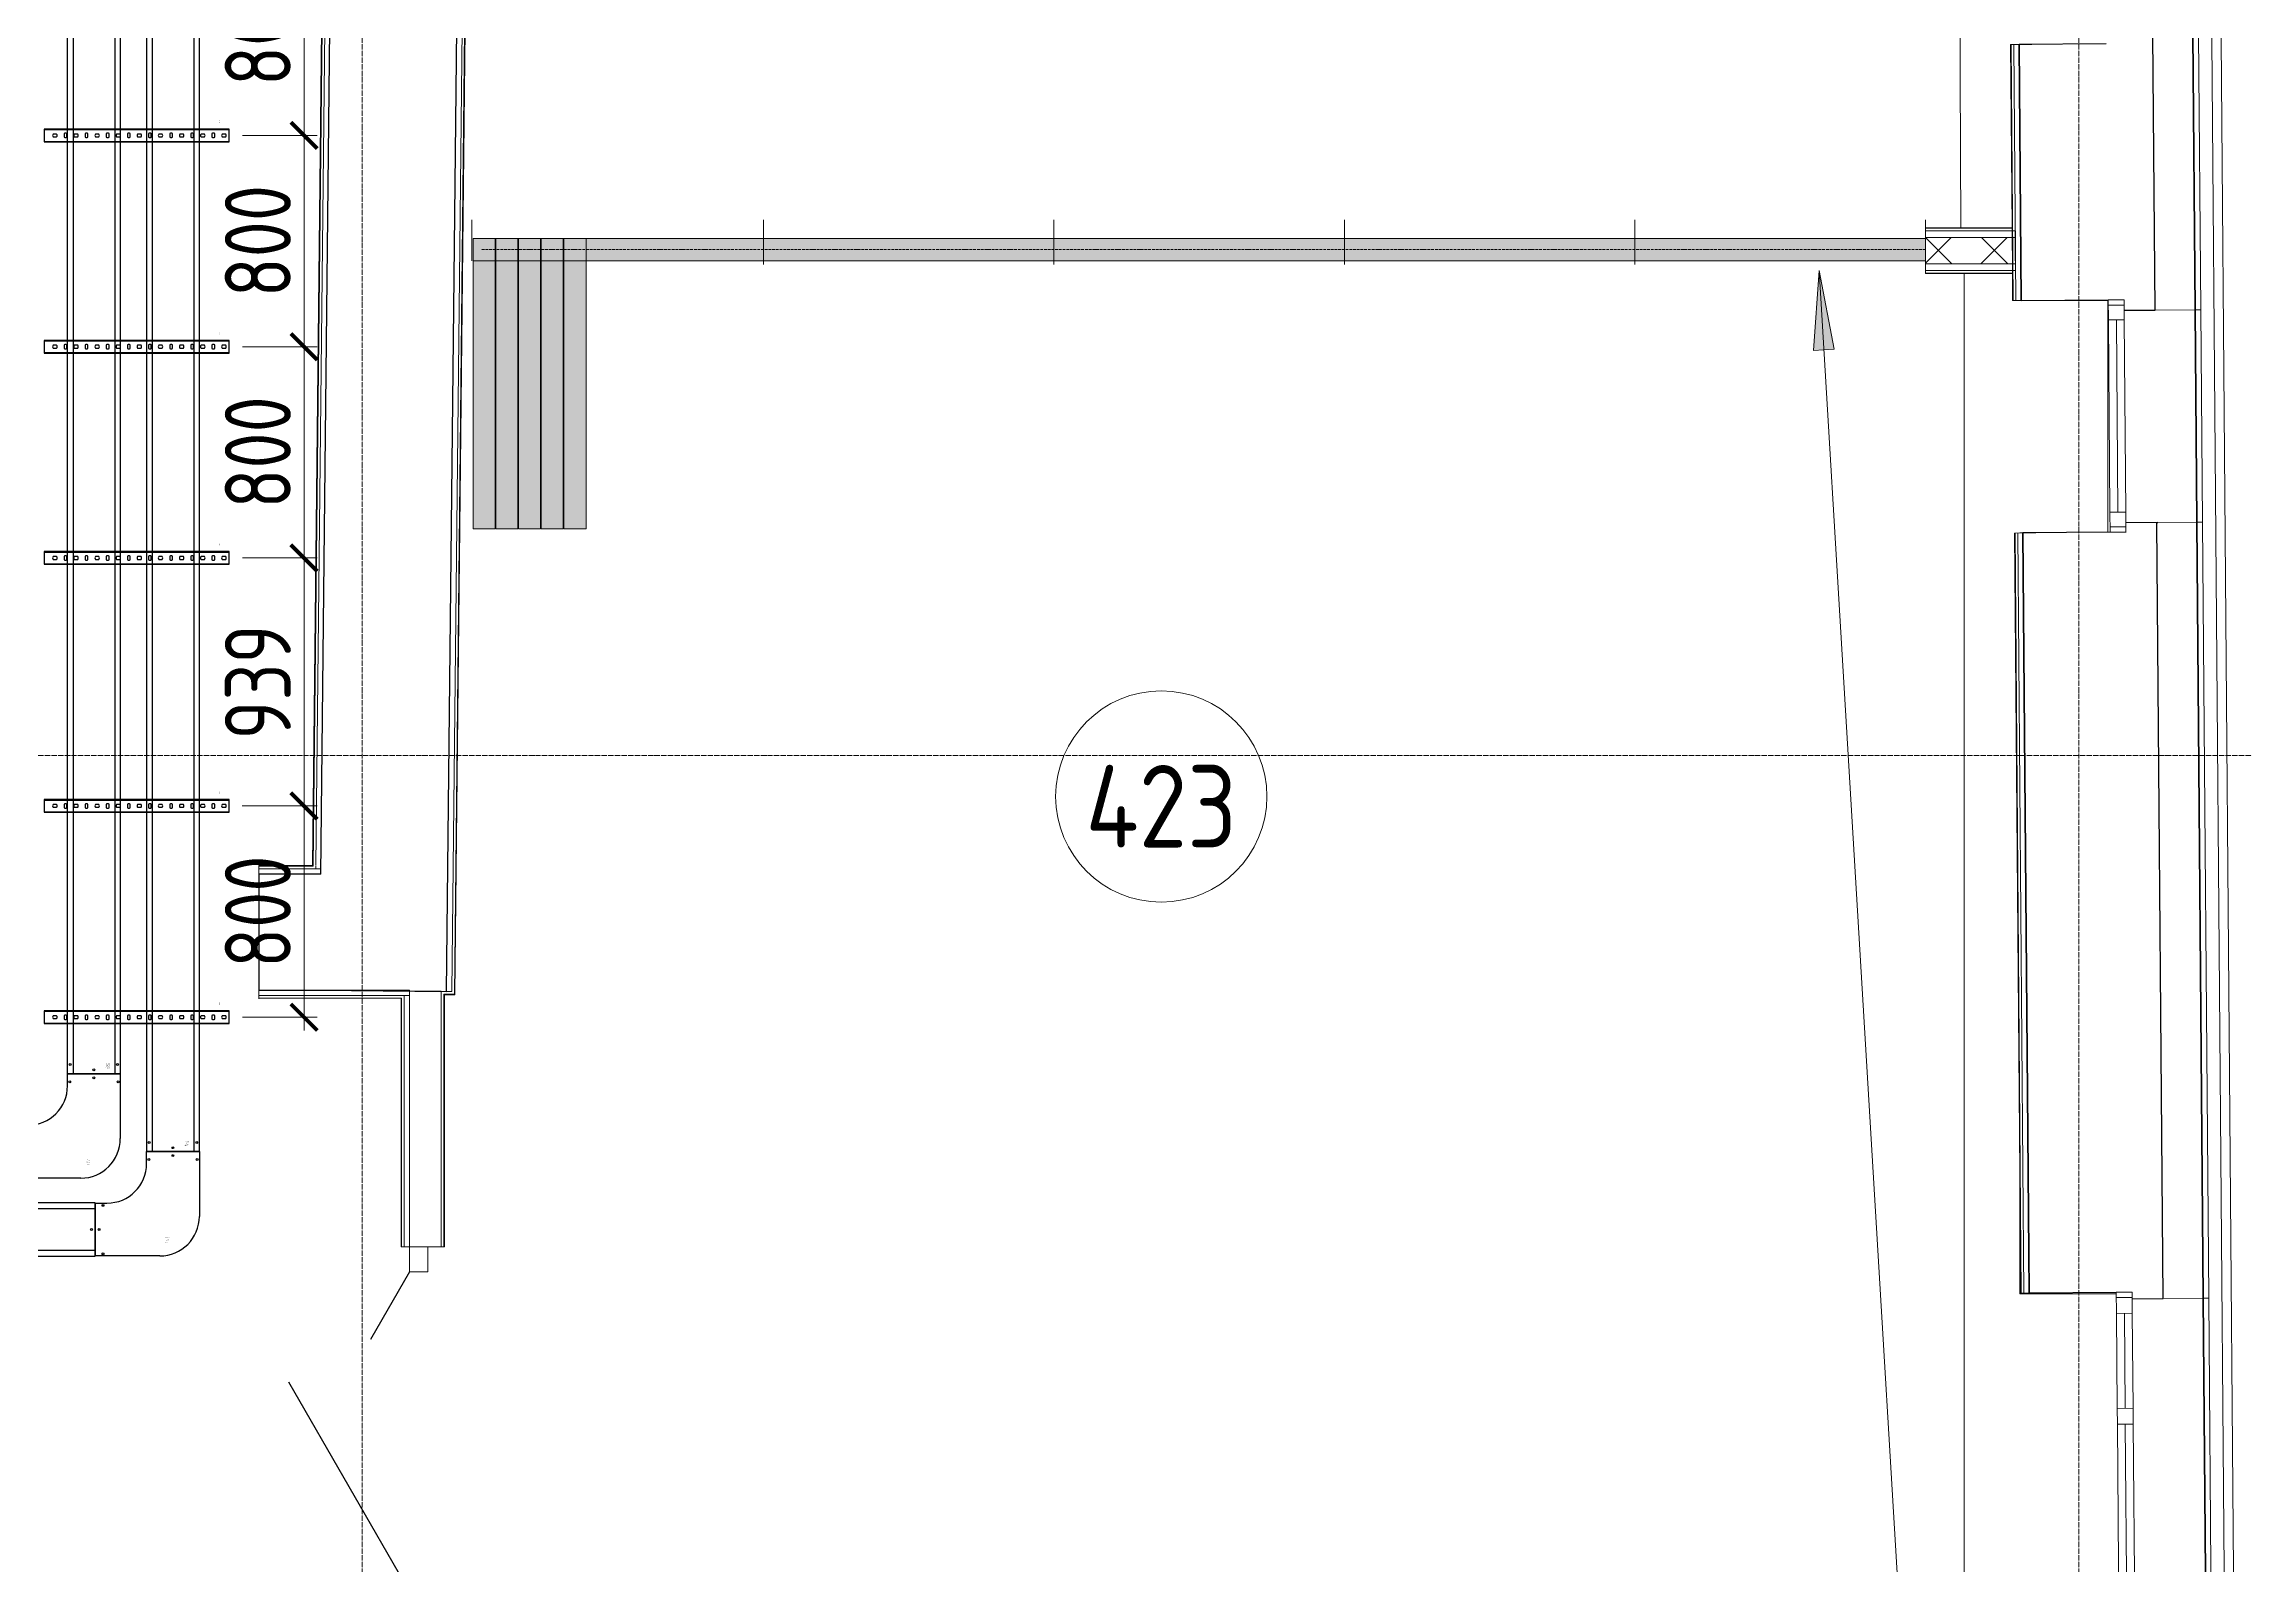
# Model space of a CAD drawing. Header units: millimetres. Extents: x -42533 to 645315, y 3457 to 82611.
# Drawn here: x 464246 to 472606, y 36522 to 42285 of the extents above; entities that cross this region are included whole.
import ezdxf
from ezdxf.enums import TextEntityAlignment as Align

# ---------------------------------------------------------------- set-up
doc = ezdxf.new("R2018")
doc.units = ezdxf.units.MM
doc.linetypes.add('ADSK_Линия сетки', pattern=[25, 20, -2.5, 0, -2.5])
doc.linetypes.add('ADSK_Осевая', pattern=[14, 10, -2, 0, -2])
for name, color, linetype in [('00_00_потолок_Панели из стали', 7, 'Continuous'), ('ЭОМ_Лотки авар.', 1, 'Continuous'), ('ЭОМ_Лотки рабочие', 5, 'Continuous')]:
    doc.layers.add(name, color=color, linetype=linetype)
for name, color, linetype, lineweight in [('_ Окна', 7, 'Continuous', 9), ('Аннотация', 7, 'Continuous', 18), ('Двери', 7, 'Continuous', 9), ('Окна', 7, 'Continuous', 9), ('Оси', 253, 'Continuous', 9), ('Перекрытие', 7, 'Continuous', 18), ('Стены внутренние', 7, 'Continuous', 18), ('Стены наружные', 7, 'Continuous', 18), ('Стены несущие', 7, 'Continuous', 30), ('Стены отделка', 7, 'Continuous', 30), ('Стены перегородки', 7, 'Continuous', 30), ('Стены штриховка', 7, 'Continuous', 9), ('Узлы', 7, 'Continuous', 18), ('ШТРИХОВКА', 252, 'Continuous', 15)]:
    doc.layers.add(name, color=color, linetype=linetype, lineweight=lineweight)
doc.layers.add('Линии', color=7, linetype='Continuous', lineweight=9, true_color=0x00a600)
doc.styles.add('GOST Common', font='GOST_Common.ttf', dxfattribs={"width": 0.9, "height": 350})
doc.styles.get("Standard").update_dxf_attribs({"font": 'arial.ttf'})
doc.styles.add('М2', font='isocpeur.ttf', dxfattribs={"width": 0.8})
doc.dimstyles.new('М2-100', dxfattribs={"dimtxt": 250, "dimasz": 100, "dimexe": 50, "dimexo": 50, "dimgap": 50, "dimtad": 1, "dimdec": 0, "dimzin": 1, "dimtxsty": 'М2', "dimblk": 'ARCHTICK', "dimcen": 2.5, "dimdle": 50, "dimclre": 256, "dimclrt": 256, "dimadec": 0, "dimazin": 0, "dimtfac": 1, "dimtdec": 0, "dimtix": 1, "dimtmove": 1, "dimatfit": 3, "dimldrblk": 'NONE', "dimfxl": 1, "dimtolj": 1, "dimlwd": 9, "dimlwe": 9, "dimarcsym": 1})

# ---------------------------------------------------------------- blocks, each defined once
blk = doc.blocks.new('План 4 этажа')
at = {"layer": 'Аннотация', "lineweight": 20}
blk.add_hatch(color=8, dxfattribs=at).paths.add_polyline_path([(54873.03, 15111.119), (54851.542, 14809.295), (54930.392, 14814.017)])
at = {"layer": 'Стены внутренние', "lineweight": 9}
h = blk.add_hatch(dxfattribs=at)
h.set_pattern_fill('FP_3', color=8, style=0, pattern_type=2)
h.set_pattern_definition([(45, (591.94, 243.9), (-106.066, 106.066), []), (135, (591.94, 243.9), (-106.066, -106.066), [])])
h.paths.add_polyline_path([(55410.128, 15136.725), (55617.444, 15136.725), (55617.444, 15236.725), (55276.035, 15236.725), (55276.035, 15136.725), (55389.269, 15136.725)])
at = {"layer": 'Узлы'}
for points in [[(50034.035, 15148.902), (55276.035, 15148.902), (55276.035, 15232.902), (49776.035, 15232.902), (49776.035, 15148.902), (50032.035, 15148.902)], [(49860.035, 14132.902), (49860.035, 15148.902), (49776.035, 15148.902), (49776.035, 14132.902)], [(49946.035, 14132.902), (49946.035, 15148.902), (49862.035, 15148.902), (49862.035, 14132.902)], [(50032.035, 14132.902), (50032.035, 15148.902), (49948.035, 15148.902), (49948.035, 14132.902)], [(50118.035, 14132.902), (50118.035, 15148.902), (50034.035, 15148.902), (50034.035, 14132.902)], [(50204.035, 14132.902), (50204.035, 15148.902), (50120.035, 15148.902), (50120.035, 14132.902)]]:
    blk.add_hatch(color=8, dxfattribs=at).paths.add_polyline_path(points)
at = {"layer": '_ Окна', "color": 8, "lineweight": 18}
for p, q in [((55968.066, 15000.393), (56028.064, 15000.878)), ((55968.68, 14924.396), (55968.066, 15000.393)), ((56028.064, 15000.878), (56028.679, 14924.881)), ((56028.679, 14924.881), (55968.68, 14924.396)), ((56034.566, 14196.905), (55974.568, 14196.419)), ((55974.568, 14196.419), (55975.183, 14120.422)), ((56035.181, 14120.907), (56034.566, 14196.905)), ((55975.183, 14120.422), (56035.181, 14120.907)), ((55998.463, 11242.008), (56058.461, 11242.493)), ((55999.11, 11162.011), (55998.463, 11242.008)), ((56058.461, 11242.493), (56059.108, 11162.496)), ((56059.108, 11162.496), (55999.11, 11162.011)), ((56002.021, 10802.022), (56062.019, 10802.508)), ((56002.506, 10742.024), (56002.021, 10802.022)), ((56062.019, 10802.508), (56062.504, 10742.51)), ((56062.504, 10742.51), (56002.506, 10742.024))]:
    blk.add_line(p, q, dxfattribs=at)
at = {"layer": '_ Окна', "color": 8}
for p, q in [((55968.228, 14980.394), (56028.226, 14980.879)), ((55998.68, 14924.638), (56004.567, 14196.662)), ((55975.021, 14140.421), (56035.019, 14140.906)), ((55998.624, 11222.009), (56058.622, 11222.494)), ((56029.109, 11162.253), (56032.02, 10802.265)), ((56032.505, 10742.267), (56039.299, 9902.295))]:
    blk.add_line(p, q, dxfattribs=at)
at = {"layer": 'Аннотация', "color": 8, "lineweight": 20}
for p, q in [((54873.03, 15111.119), (54851.542, 14809.295)), ((54930.392, 14814.017), (54873.03, 15111.119)), ((54873.03, 15111.119), (55408.022, 6178.859)), ((54851.542, 14809.295), (54930.392, 14814.017))]:
    blk.add_line(p, q, dxfattribs=at)
at = {"layer": 'Двери', "color": 8}
for p, q in [((49605.554, 11413.902), (49535.554, 11413.902)), ((49535.554, 11413.902), (49535.554, 11318.902)), ((49605.554, 11318.902), (49605.554, 11413.902)), ((49535.554, 11318.902), (49605.554, 11318.902))]:
    blk.add_line(p, q, dxfattribs=at)
at = {"layer": 'Двери', "color": 8, "lineweight": 30}
for p, q in [((49535.554, 11318.902), (49388.054, 11063.424)), ((49535.554, 10108.902), (49078.054, 10901.315))]:
    blk.add_line(p, q, dxfattribs=at)
at = {"layer": 'Линии', "color": 8}
for p, q in [((49771.035, 15148.902), (49771.035, 15303.902)), ((50876.035, 15133.902), (50876.035, 15303.902)), ((51976.035, 15133.902), (51976.035, 15303.902)), ((53076.035, 15133.902), (53076.035, 15303.902)), ((54176.035, 15133.902), (54176.035, 15303.902)), ((55276.035, 15133.902), (55276.035, 15303.902)), ((55616.166, 15148.902), (55616.166, 15303.902)), ((55276.035, 15232.902), (49776.035, 15232.902)), ((49776.035, 15232.902), (49776.035, 15148.902)), ((49776.035, 15232.902), (49776.035, 14132.902)), ((49860.035, 15232.902), (49776.035, 15232.902)), ((49860.035, 14132.902), (49860.035, 15232.902)), ((49862.035, 15232.902), (49862.035, 14132.902)), ((49946.035, 15232.902), (49862.035, 15232.902)), ((49946.035, 14132.902), (49946.035, 15232.902)), ((49948.035, 15232.902), (49948.035, 14132.902)), ((50032.035, 15232.902), (49948.035, 15232.902)), ((50032.035, 14132.902), (50032.035, 15232.902)), ((50034.035, 15232.902), (50034.035, 14132.902)), ((50118.035, 15232.902), (50034.035, 15232.902)), ((50118.035, 14132.902), (50118.035, 15232.902)), ((50120.035, 15232.902), (50120.035, 14132.902)), ((50204.035, 15232.902), (50120.035, 15232.902)), ((50204.035, 14132.902), (50204.035, 15232.902)), ((55276.035, 15148.902), (55276.035, 15232.902)), ((49776.035, 15148.902), (55276.035, 15148.902)), ((55617.444, 15148.902), (55617.444, 15114.193)), ((49776.035, 14132.902), (49860.035, 14132.902)), ((49862.035, 14132.902), (49946.035, 14132.902)), ((49948.035, 14132.902), (50032.035, 14132.902)), ((50034.035, 14132.902), (50118.035, 14132.902)), ((50120.035, 14132.902), (50204.035, 14132.902))]:
    blk.add_line(p, q, dxfattribs=at)
at = {"layer": 'Линии', "color": 8, "linetype": 'ADSK_Осевая', "lineweight": 18}
blk.add_line((55276.035, 15190.902), (49806.166, 15190.902), dxfattribs=at)
at = {"layer": 'Линии', "color": 8}
blk.add_circle((52382.265, 13119.55), 400, dxfattribs=at)
at = {"layer": 'Окна', "color": 8}
for p, q in [((56028.064, 15000.878), (55968.066, 15000.393)), ((55968.066, 15000.393), (55968.68, 14924.396)), ((56028.679, 14924.881), (56028.064, 15000.878)), ((55974.568, 14196.419), (55968.68, 14924.396)), ((56028.679, 14924.881), (56034.566, 14196.905)), ((55974.568, 14196.419), (55975.183, 14120.422)), ((56035.181, 14120.907), (56034.566, 14196.905)), ((55975.183, 14120.422), (56035.181, 14120.907)), ((56058.461, 11242.493), (55998.463, 11242.008)), ((55998.463, 11242.008), (55999.11, 11162.011)), ((56059.108, 11162.496), (56058.461, 11242.493)), ((56002.021, 10802.022), (55999.11, 11162.011)), ((56059.108, 11162.496), (56062.019, 10802.508)), ((56002.021, 10802.022), (56002.506, 10742.024)), ((56062.504, 10742.51), (56062.019, 10802.508)), ((56009.3, 9902.052), (56002.506, 10742.024)), ((56062.504, 10742.51), (56069.298, 9902.537))]:
    blk.add_line(p, q, dxfattribs=at)
at = {"layer": 'Оси', "color": 8, "linetype": 'ADSK_Линия сетки'}
for p, q in [((49356.505, -3353.101), (49356.505, 43685.833)), ((55856.505, -3353.101), (55856.505, 43685.833)), ((-10052.178, 13274.489), (56511.792, 13274.489))]:
    blk.add_line(p, q, dxfattribs=at)
at = {"layer": 'Перекрытие', "color": 8}
for p, q in [((55389.269, 19651.644), (55410.071, 15273.725)), ((55618.25, 15966.597), (55618.25, 15968.084)), ((55618.25, 15968.084), (55678.481, 15968.084)), ((55421.866, 15099.725), (55421.866, 9045.172)), ((55967.001, 14997.562), (55618.077, 14997.562)), ((55967.001, 14120.356), (55967.001, 14997.562)), ((55633.212, 14116.656), (55633.212, 14118.143)), ((55633.212, 14118.143), (55693.443, 14118.143)), ((55633.212, 11236.157), (55633.212, 11642.476)), ((55998.51, 11236.157), (55633.212, 11236.157))]:
    blk.add_line(p, q, dxfattribs=at)
at = {"layer": 'Стены наружные', "color": 8}
for p, q in [((56350.374, 17189.375), (56417.697, 8865.226)), ((56417.649, 8865.225), (56350.466, 17189.375)), ((56385.466, 17189.534), (56452.647, 8865.633)), ((56295.804, 14963.042), (56302.314, 14158.069)), ((56304.889, 14158.09), (56298.379, 14963.063)), ((56324.887, 14158.251), (56318.377, 14963.225)), ((48965.128, 12355.838), (49503.554, 12355.838)), ((55636.498, 11236.157), (55636.474, 11239.08)), ((56326.079, 11219.657), (56340.596, 9424.716)), ((56343.171, 9424.736), (56328.654, 11219.678)), ((56363.169, 9424.898), (56348.652, 11219.84))]:
    blk.add_line(p, q, dxfattribs=at)
at = {"layer": 'Стены несущие', "color": 8}
for p, q in [((49200.285, 12825.838), (49258.359, 18268.543)), ((49675.563, 12380.757), (49738.331, 18263.422)), ((55960.221, 15970.362), (55630.232, 15967.694)), ((55630.232, 15967.694), (55638.077, 14997.724)), ((56145.809, 14961.829), (56137.366, 16005.796)), ((55638.077, 14997.724), (55630.24, 15966.694)), ((55638.077, 14997.724), (55968.066, 15000.393)), ((56028.387, 14960.88), (56145.809, 14961.829)), ((56154.894, 14156.876), (56034.898, 14155.906)), ((56152.327, 14155.856), (56154.902, 14155.876)), ((56176.084, 11218.444), (56152.327, 14155.856)), ((56154.902, 14155.876), (56154.894, 14156.876)), ((55975.183, 14120.422), (55645.194, 14117.753)), ((55645.194, 14117.753), (55668.473, 11239.339)), ((55668.473, 11239.339), (55645.202, 14116.753)), ((56035.189, 14119.907), (56035.181, 14120.907)), ((48965.128, 12825.838), (48965.128, 12385.838)), ((49200.285, 12825.838), (48965.128, 12825.838)), ((48965.128, 12385.838), (49195.59, 12385.838)), ((49195.591, 12385.878), (49675.563, 12380.757)), ((55668.473, 11239.339), (55998.463, 11242.008)), ((56058.663, 11217.494), (56176.084, 11218.444))]:
    blk.add_line(p, q, dxfattribs=at)
at = {"layer": 'Стены отделка', "color": 8, "lineweight": 9}
for p, q in [((49226.36, 18268.885), (49168.625, 12857.838)), ((49707.455, 12370.416), (49770.33, 18263.081)), ((55630.232, 15967.694), (55598.233, 15967.435)), ((55598.233, 15967.435), (55603.843, 15273.725)), ((55610.232, 15967.532), (55610.241, 15966.532)), ((55630.24, 15966.694), (55630.232, 15967.694)), ((56295.804, 14963.042), (56287.353, 16008.009)), ((56289.927, 16008.03), (56298.379, 14963.063)), ((56318.378, 14963.225), (56309.926, 16008.192)), ((55276.035, 15273.725), (55276.035, 15099.725)), ((55603.843, 15273.725), (55276.035, 15273.725)), ((55276.035, 15261.725), (55617.444, 15261.725)), ((55603.94, 15261.725), (55605.154, 15111.725)), ((55617.444, 15111.725), (55617.444, 15261.725)), ((55617.444, 15111.725), (55276.035, 15111.725)), ((55276.035, 15099.725), (55605.251, 15099.725)), ((55605.251, 15099.725), (55606.078, 14997.465)), ((55606.078, 14997.465), (55638.077, 14997.724)), ((56145.809, 14961.829), (56295.804, 14963.042)), ((56298.379, 14963.063), (56318.378, 14963.225)), ((56152.319, 14156.856), (56152.327, 14155.856)), ((56302.314, 14158.069), (56154.894, 14156.876)), ((56326.079, 11219.657), (56302.314, 14158.069)), ((56324.888, 14158.251), (56304.889, 14158.09)), ((56304.889, 14158.09), (56328.654, 11219.678)), ((56348.653, 11219.84), (56324.888, 14158.251)), ((55645.194, 14117.753), (55613.195, 14117.494)), ((55613.195, 14117.494), (55636.474, 11239.08)), ((55625.194, 14117.591), (55625.202, 14116.591)), ((55645.202, 14116.753), (55645.194, 14117.753)), ((48965.128, 12857.838), (48965.128, 12825.838)), ((49168.625, 12857.838), (48965.128, 12857.838)), ((48965.128, 12845.838), (49200.285, 12845.838)), ((49180.497, 12845.838), (49180.5, 12846.049)), ((49180.5, 12846.049), (49200.498, 12845.836)), ((49200.285, 12825.838), (49200.285, 12845.838)), ((48965.128, 12385.838), (48965.128, 12353.838)), ((49535.554, 12385.838), (49195.59, 12385.838)), ((49535.554, 12382.211), (49535.554, 12385.838)), ((49675.563, 12380.757), (49695.562, 12380.544)), ((49503.554, 12353.838), (49503.554, 11413.902)), ((49505.554, 12365.838), (49535.554, 12365.838)), ((49667.554, 11413.902), (49667.554, 12368.842)), ((49667.554, 12368.842), (49707.434, 12368.416)), ((49503.554, 11413.902), (49535.554, 11413.902)), ((49655.554, 11413.902), (49667.554, 11413.902)), ((55636.474, 11239.08), (55668.473, 11239.339)), ((56176.084, 11218.444), (56326.079, 11219.657)), ((56328.654, 11219.678), (56348.653, 11219.84))]:
    blk.add_line(p, q, dxfattribs=at)
at = {"layer": 'Стены перегородки', "color": 8, "lineweight": 18}
for p, q in [((49655.554, 12382.211), (49535.554, 12382.211)), ((49535.554, 11413.902), (49535.554, 12382.211)), ((49655.554, 12382.211), (49655.554, 11413.902)), ((49605.554, 11413.902), (49655.554, 11413.902))]:
    blk.add_line(p, q, dxfattribs=at)
at = {"layer": 'Стены штриховка', "color": 8}
for p, q in [((49228.36, 18268.863), (49170.603, 12855.838)), ((49238.36, 18268.757), (49180.625, 12857.838)), ((49695.562, 12380.544), (49758.33, 18263.209)), ((49705.434, 12368.438), (49768.33, 18263.102)), ((55600.233, 15967.451), (55608.078, 14997.482)), ((55610.241, 15966.532), (55618.077, 14997.562)), ((55603.86, 15271.725), (55276.035, 15271.725)), ((55617.444, 15236.725), (55276.035, 15236.725)), ((55603.94, 15261.725), (55603.86, 15271.725)), ((55617.444, 15136.725), (55276.035, 15136.725)), ((55276.035, 15101.725), (55605.234, 15101.725)), ((55605.234, 15101.725), (55605.154, 15111.725)), ((55615.195, 14117.51), (55638.474, 11239.097)), ((55625.202, 14116.591), (55648.474, 11239.177)), ((49170.603, 12855.838), (48965.128, 12855.838)), ((49180.5, 12846.049), (49180.604, 12855.838)), ((49505.554, 12365.838), (48965.128, 12365.838)), ((49503.554, 12355.838), (49505.554, 12355.838)), ((49505.554, 12355.838), (49505.554, 11413.902)), ((49515.554, 12365.838), (49515.554, 11413.902)), ((49665.554, 11413.902), (49665.554, 12370.863)), ((49665.554, 12370.863), (49707.455, 12370.416)), ((49707.434, 12368.416), (49707.455, 12370.416))]:
    blk.add_line(p, q, dxfattribs=at)
at = {"layer": 'Аннотация', "color": 8, "lineweight": 9, "insert": (52382.265, 13082.602), "char_height": 312.5, "width": 520.21112, "attachment_point": 5, "line_spacing_factor": 1.022766, "style": 'GOST Common'}
blk.add_mtext('423', dxfattribs=at)
blk = doc.blocks.new('*U1397')
at = {"color": 0, "linetype": 'Continuous', "lineweight": 25}
for p, q in [((-78.8, -46976.1), (-78.8, 0)), ((78.8, -46976.1), (78.8, 0))]:
    blk.add_line(p, q, dxfattribs=at)
blk.add_lwpolyline([(100.8, -46976.1), (100.8, 0), (-100.8, 0), (-100.8, -46976.1)], close=True, dxfattribs=at)
at = {"color": 0, "linetype": 'ByBlock', "lineweight": -2}
blk.add_circle((0, -46962.8), 3.5, dxfattribs=at)
at = {"color": 0, "flags": 9}
for tag, p in [('АРТИКУЛ', (-59.7, -11.8)), ('НАИМЕНОВАНИЕ', (-59.1, -7)), ('ПРИМЕЧАНИЕ', (-58.8, -17.3))]:
    blk.add_attdef(tag, text='', height=2.5, dxfattribs=at).set_placement(p, align=Align.TOP_LEFT)
at = {"color": 0, "lineweight": 30, "flags": 104}
for tag, p in [('ВЫСОТА', (-59.6, -20.9)), ('ДЛИНА', (-59.5, -36.1)), ('ТОЛЩИНА', (-59, -31)), ('ШИРИНА', (-58.9, -25.1))]:
    blk.add_attdef(tag, text='', height=2.5, dxfattribs=at).set_placement(p, align=Align.TOP_LEFT)
blk = doc.blocks.new('*U36')
at = {"color": 0, "linetype": 'ByBlock', "lineweight": -2}
for p, q in [((100, 295), (-100, 295)), ((-100, 250), (-100, 295)), ((100, 295), (100, 50)), ((-295, 100), (-295, -100)), ((-295, 100), (-250, 100)), ((-50, -100), (-295, -100))]:
    blk.add_line(p, q, dxfattribs=at)
for centre, radius in [((-91.6, 265), 3.65), ((0, 280), 3.5), ((91.6, 265), 3.65), ((-265, 91.6), 3.65), ((-280, 0), 3.5), ((-265, -91.6), 3.65)]:
    blk.add_circle(centre, radius, dxfattribs=at)
for centre in [(-250, 250), (-50, 50)]:
    blk.add_arc(centre, 150, 270, 0, dxfattribs=at)
at = {"color": 0, "linetype": 'ByBlock', "lineweight": -2, "flags": 104}
for tag, p in [('ШИРИНА', (-27.8, -38.1)), ('ВЫСОТА', (-27.6, -29.7)), ('ТОЛЩИНА', (-27.5, -47.3))]:
    blk.add_attdef(tag, text='', height=2.5, dxfattribs=at).set_placement(p, align=Align.TOP_LEFT)
at = {"color": 0, "linetype": 'ByBlock', "lineweight": -2, "flags": 9}
for tag, p in [('НАИМЕНОВАНИЕ', (-27.7, -11.1)), ('ПРИМЕЧАНИЕ', (-27.4, -22.9)), ('АРТИКУЛ', (-26.9, -16.8))]:
    blk.add_attdef(tag, p, '', height=2.5, dxfattribs=at)
blk = doc.blocks.new('*U1518')
at = {"color": 0, "linetype": 'Continuous', "lineweight": 25}
for p, q in [((-78.8, -25023.8), (-78.8, 0)), ((78.8, -25023.8), (78.8, 0))]:
    blk.add_line(p, q, dxfattribs=at)
blk.add_lwpolyline([(100.8, -25023.8), (100.8, 0), (-100.8, 0), (-100.8, -25023.8)], close=True, dxfattribs=at)
for centre, radius in [((-89.8, -35), 3.65), ((0, -15), 3.5), ((89.8, -35), 3.65)]:
    blk.add_circle(centre, radius, dxfattribs=at)
at = {"color": 0, "linetype": 'ByBlock', "lineweight": -2}
blk.add_circle((0, -15), 3.5, dxfattribs=at)
at = {"color": 0, "flags": 9}
for tag, p in [('АРТИКУЛ', (-59.7, -11.8)), ('НАИМЕНОВАНИЕ', (-59.1, -7)), ('ПРИМЕЧАНИЕ', (-58.8, -17.3))]:
    blk.add_attdef(tag, text='', height=2.5, dxfattribs=at).set_placement(p, align=Align.TOP_LEFT)
at = {"color": 0, "lineweight": 30, "flags": 104}
for tag, p in [('ВЫСОТА', (-59.6, -20.9)), ('ДЛИНА', (-59.5, -36.1)), ('ТОЛЩИНА', (-59, -31)), ('ШИРИНА', (-58.9, -25.1))]:
    blk.add_attdef(tag, text='', height=2.5, dxfattribs=at).set_placement(p, align=Align.TOP_LEFT)
blk = doc.blocks.new('*U1511')
at = {"color": 0, "linetype": 'Continuous', "lineweight": 25}
for p, q in [((-78.8, -24729.1), (-78.8, 0)), ((78.8, -24729.1), (78.8, 0))]:
    blk.add_line(p, q, dxfattribs=at)
blk.add_lwpolyline([(100.8, -24729.1), (100.8, 0), (-100.8, 0), (-100.8, -24729.1)], close=True, dxfattribs=at)
for centre, radius in [((-89.8, -35), 3.65), ((0, -15), 3.5), ((89.8, -35), 3.65)]:
    blk.add_circle(centre, radius, dxfattribs=at)
at = {"color": 0, "linetype": 'ByBlock', "lineweight": -2}
blk.add_circle((0, -15), 3.5, dxfattribs=at)
at = {"color": 0, "flags": 9}
for tag, p in [('АРТИКУЛ', (-59.7, -11.8)), ('НАИМЕНОВАНИЕ', (-59.1, -7)), ('ПРИМЕЧАНИЕ', (-58.8, -17.3))]:
    blk.add_attdef(tag, text='', height=2.5, dxfattribs=at).set_placement(p, align=Align.TOP_LEFT)
at = {"color": 0, "lineweight": 30, "flags": 104}
for tag, p in [('ВЫСОТА', (-59.6, -20.9)), ('ДЛИНА', (-59.5, -36.1)), ('ТОЛЩИНА', (-59, -31)), ('ШИРИНА', (-58.9, -25.1))]:
    blk.add_attdef(tag, text='', height=2.5, dxfattribs=at).set_placement(p, align=Align.TOP_LEFT)
blk = doc.blocks.new('*U45')
at = {"color": 0, "linetype": 'ByBlock', "lineweight": -2}
for points in [[(24, -700), (24, 0), (-24, 0), (-24, -700)], [(-22.5, -700), (-22.5, 0)], [(22.5, -700), (22.5, 0)], [(-24, -700), (24, -700)]]:
    blk.add_lwpolyline(points, dxfattribs=at)
at = {"color": 254, "transparency": 33554483}
blk.add_lwpolyline([(0, 0.7), (0, -2.2)], dxfattribs=at)
at = {"color": 0, "linetype": 'ByBlock', "lineweight": -2}
for points in [[(-6.7, -54.8, 0.345739), (-6.7, -65.2), (6.7, -65.2, 0.345739), (6.7, -54.8)], [(-5.2, -13.3), (-5.2, -26.7, 0.345739), (5.2, -26.7), (5.2, -13.3, 0.345739)], [(-6.7, -134.8, 0.345739), (-6.7, -145.2), (6.7, -145.2, 0.345739), (6.7, -134.8)], [(-5.2, -93.3), (-5.2, -106.7, 0.345739), (5.2, -106.7), (5.2, -93.3, 0.345739)], [(-6.7, -214.8, 0.345739), (-6.7, -225.2), (6.7, -225.2, 0.345739), (6.7, -214.8)], [(-5.2, -173.3), (-5.2, -186.7, 0.345739), (5.2, -186.7), (5.2, -173.3, 0.345739)], [(-6.7, -294.8, 0.345739), (-6.7, -305.2), (6.7, -305.2, 0.345739), (6.7, -294.8)], [(-5.2, -333.3), (-5.2, -346.7, 0.345739), (5.2, -346.7), (5.2, -333.3, 0.345739)], [(-5.2, -253.3), (-5.2, -266.7, 0.345739), (5.2, -266.7), (5.2, -253.3, 0.345739)], [(-6.7, -374.8, 0.345739), (-6.7, -385.2), (6.7, -385.2, 0.345739), (6.7, -374.8)], [(-5.2, -413.3), (-5.2, -426.7, 0.345739), (5.2, -426.7), (5.2, -413.3, 0.345739)], [(-6.7, -454.8, 0.345739), (-6.7, -465.2), (6.7, -465.2, 0.345739), (6.7, -454.8)], [(-5.2, -493.3), (-5.2, -506.7, 0.345739), (5.2, -506.7), (5.2, -493.3, 0.345739)], [(-6.7, -534.8, 0.345739), (-6.7, -545.2), (6.7, -545.2, 0.345739), (6.7, -534.8)], [(-5.2, -573.3), (-5.2, -586.7, 0.345739), (5.2, -586.7), (5.2, -573.3, 0.345739)], [(-6.7, -614.8, 0.345739), (-6.7, -625.2), (6.7, -625.2, 0.345739), (6.7, -614.8)], [(-5.2, -653.3), (-5.2, -666.7, 0.345739), (5.2, -666.7), (5.2, -653.3, 0.345739)]]:
    blk.add_lwpolyline(points, format="xyb", close=True, dxfattribs=at)
at = {"flags": 9}
for tag, p in [('АРТИКУЛ', (-58.9, -24.5)), ('ПРИМЕЧАНИЕ', (-58.3, -30.8)), ('НАИМЕНОВАНИЕ', (-58.2, -19.4))]:
    blk.add_attdef(tag, p, '', height=2.5, dxfattribs=at)
at = {"lineweight": 30, "flags": 104}
blk.add_attdef('ДЛИНА', text='', height=2.5, dxfattribs=at).set_placement((-57.7, -34.6), align=Align.TOP_LEFT)
blk = doc.blocks.new('_ArchTick')
at = {"color": 0, "linetype": 'ByBlock', "lineweight": 70, "const_width": 0.15}
blk.add_lwpolyline([(-0.5, -0.5), (0.5, 0.5)], dxfattribs=at)
blk = doc.blocks.new('*D1711')
at = {"layer": '00_00_потолок_Панели из стали', "lineweight": 9, "transparency": 16777216}
for p, q in [((465074.8, 42739.3), (465280.5, 42739.3)), ((464997, 41939.1), (465280.5, 41939.1))]:
    blk.add_line(p, q, dxfattribs=at)
at = {"layer": '00_00_потолок_Панели из стали', "color": 0, "lineweight": 9, "transparency": 16777216}
blk.add_line((465230.5, 42789.3), (465230.5, 41889.1), dxfattribs=at)
at = {"layer": 'Defpoints', "color": 0, "transparency": 16777216}
for p in [(465024.8, 42739.3), (464947, 41939.1), (465230.5, 41939.1)]:
    blk.add_point(p, dxfattribs=at)
at = {"layer": '00_00_потолок_Панели из стали', "color": 0, "lineweight": 9, "transparency": 16777216, "xscale": 100, "yscale": 100, "zscale": 100}
for p, rotation in [((465230.5, 42739.3), 90), ((465230.5, 41939.1), 270)]:
    blk.add_blockref('_ArchTick', p, dxfattribs=dict(at, rotation=rotation))
at = {"layer": '00_00_потолок_Панели из стали', "transparency": 16777216, "insert": (465055.5, 42339.2), "char_height": 250, "attachment_point": 5, "rotation": 90, "style": 'М2'}
blk.add_mtext('\\A1;800', dxfattribs=at)
blk = doc.blocks.new('_None')
blk = doc.blocks.new('*D1712')
at = {"layer": '00_00_потолок_Панели из стали', "color": 0, "lineweight": 9, "transparency": 16777216}
blk.add_line((465230.5, 41989.1), (465230.5, 41088.9), dxfattribs=at)
at = {"layer": '00_00_потолок_Панели из стали', "lineweight": 9, "transparency": 16777216}
for p, q in [((465074.8, 41939.1), (465280.5, 41939.1)), ((464997, 41138.9), (465280.5, 41138.9))]:
    blk.add_line(p, q, dxfattribs=at)
at = {"layer": 'Defpoints', "color": 0, "transparency": 16777216}
for p in [(465024.8, 41939.1), (464947, 41138.9), (465230.5, 41138.9)]:
    blk.add_point(p, dxfattribs=at)
at = {"layer": '00_00_потолок_Панели из стали', "color": 0, "lineweight": 9, "transparency": 16777216, "xscale": 100, "yscale": 100, "zscale": 100}
for p, rotation in [((465230.5, 41939.1), 90), ((465230.5, 41138.9), 270)]:
    blk.add_blockref('_ArchTick', p, dxfattribs=dict(at, rotation=rotation))
at = {"layer": '00_00_потолок_Панели из стали', "transparency": 16777216, "insert": (465055.5, 41539), "char_height": 250, "attachment_point": 5, "rotation": 90, "style": 'М2'}
blk.add_mtext('\\A1;800', dxfattribs=at)
blk = doc.blocks.new('*D1713')
at = {"layer": '00_00_потолок_Панели из стали', "lineweight": 9, "transparency": 16777216}
for p, q in [((465074.8, 41138.9), (465280.5, 41138.9)), ((464997, 40338.7), (465280.5, 40338.7))]:
    blk.add_line(p, q, dxfattribs=at)
at = {"layer": '00_00_потолок_Панели из стали', "color": 0, "lineweight": 9, "transparency": 16777216}
blk.add_line((465230.5, 41188.9), (465230.5, 40288.7), dxfattribs=at)
at = {"layer": 'Defpoints', "color": 0, "transparency": 16777216}
for p in [(465024.8, 41138.9), (464947, 40338.7), (465230.5, 40338.7)]:
    blk.add_point(p, dxfattribs=at)
at = {"layer": '00_00_потолок_Панели из стали', "color": 0, "lineweight": 9, "transparency": 16777216, "xscale": 100, "yscale": 100, "zscale": 100}
for p, rotation in [((465230.5, 41138.9), 90), ((465230.5, 40338.7), 270)]:
    blk.add_blockref('_ArchTick', p, dxfattribs=dict(at, rotation=rotation))
at = {"layer": '00_00_потолок_Панели из стали', "transparency": 16777216, "insert": (465055.5, 40738.8), "char_height": 250, "attachment_point": 5, "rotation": 90, "style": 'М2'}
blk.add_mtext('\\A1;800', dxfattribs=at)
blk = doc.blocks.new('*D1714')
at = {"layer": '00_00_потолок_Панели из стали', "color": 0, "lineweight": 9, "transparency": 16777216}
blk.add_line((465230.5, 40388.7), (465230.5, 39349.6), dxfattribs=at)
at = {"layer": '00_00_потолок_Панели из стали', "lineweight": 9, "transparency": 16777216}
for p, q in [((465074.8, 40338.7), (465280.5, 40338.7)), ((464996.3, 39399.6), (465280.5, 39399.6))]:
    blk.add_line(p, q, dxfattribs=at)
at = {"layer": 'Defpoints', "color": 0, "transparency": 16777216}
for p in [(465024.8, 40338.7), (464946.3, 39399.6), (465230.5, 39399.6)]:
    blk.add_point(p, dxfattribs=at)
at = {"layer": '00_00_потолок_Панели из стали', "color": 0, "lineweight": 9, "transparency": 16777216, "xscale": 100, "yscale": 100, "zscale": 100}
for p, rotation in [((465230.5, 40338.7), 90), ((465230.5, 39399.6), 270)]:
    blk.add_blockref('_ArchTick', p, dxfattribs=dict(at, rotation=rotation))
at = {"layer": '00_00_потолок_Панели из стали', "transparency": 16777216, "insert": (465055.5, 39869.2), "char_height": 250, "attachment_point": 5, "rotation": 90, "style": 'М2'}
blk.add_mtext('\\A1;939', dxfattribs=at)
blk = doc.blocks.new('*D1715')
at = {"layer": '00_00_потолок_Панели из стали', "lineweight": 9, "transparency": 16777216}
for p, q in [((464996.3, 39399.6), (465280.5, 39399.6)), ((464997, 38599.4), (465280.5, 38599.4))]:
    blk.add_line(p, q, dxfattribs=at)
at = {"layer": '00_00_потолок_Панели из стали', "color": 0, "lineweight": 9, "transparency": 16777216}
blk.add_line((465230.5, 39449.6), (465230.5, 38549.4), dxfattribs=at)
at = {"layer": 'Defpoints', "color": 0, "transparency": 16777216}
for p in [(464946.3, 39399.6), (464947, 38599.4), (465230.5, 38599.4)]:
    blk.add_point(p, dxfattribs=at)
at = {"layer": '00_00_потолок_Панели из стали', "color": 0, "lineweight": 9, "transparency": 16777216, "xscale": 100, "yscale": 100, "zscale": 100}
for p, rotation in [((465230.5, 39399.6), 90), ((465230.5, 38599.4), 270)]:
    blk.add_blockref('_ArchTick', p, dxfattribs=dict(at, rotation=rotation))
at = {"layer": '00_00_потолок_Панели из стали', "transparency": 16777216, "insert": (465055.5, 38999.5), "char_height": 250, "attachment_point": 5, "rotation": 90, "style": 'М2'}
blk.add_mtext('\\A1;800', dxfattribs=at)

msp = doc.modelspace()

# ---------------------------------------------------------------- block references
at = {"layer": 'ШТРИХОВКА'}
msp.add_blockref('План 4 этажа', (416094.2, 26315.8), dxfattribs=at)
at = {"layer": 'ЭОМ_Лотки авар.', "color": 1}
ref = msp.add_blockref('*U1511', (464434.7, 38385), dxfattribs=dict(at, rotation=180))
lines = msp.add_mtext('3000 мм', dxfattribs={"layer": '0', "color": 0, "insert": (464494.2, 38421.1), "char_height": 2.5, "attachment_point": 1, "rotation": 180})
ref.add_attrib('ДЛИНА', '', (464494.2, 38421.1)).embed_mtext(lines)
lines = msp.add_mtext('1,0 мм', dxfattribs={"layer": '0', "color": 0, "insert": (464493.7, 38416), "char_height": 2.5, "attachment_point": 1, "rotation": 180})
ref.add_attrib('ТОЛЩИНА', '', (464493.7, 38416)).embed_mtext(lines)
lines = msp.add_mtext('h=100 мм', dxfattribs={"layer": '0', "color": 0, "insert": (464494.3, 38405.9), "char_height": 2.5, "attachment_point": 1, "rotation": 180})
ref.add_attrib('ВЫСОТА', '', (464494.3, 38405.9)).embed_mtext(lines)
lines = msp.add_mtext('200 мм', dxfattribs={"layer": '0', "color": 0, "insert": (464493.6, 38410.1), "char_height": 2.5, "attachment_point": 1, "rotation": 180})
ref.add_attrib('ШИРИНА', '', (464493.6, 38410.1)).embed_mtext(lines)
ref = msp.add_blockref('*U36', (464434.7, 38090), dxfattribs=at)
lines = msp.add_mtext('h=80 мм', dxfattribs={"layer": '0', "color": 0, "linetype": 'ByBlock', "lineweight": -2, "insert": (464407.1, 38060.3), "char_height": 2.5, "attachment_point": 1})
ref.add_attrib('ВЫСОТА', '', (464407.1, 38060.3), dxfattribs={"flags": 104}).embed_mtext(lines)
lines = msp.add_mtext('200 мм', dxfattribs={"layer": '0', "color": 0, "linetype": 'ByBlock', "lineweight": -2, "insert": (464406.9, 38051.9), "char_height": 2.5, "attachment_point": 1})
ref.add_attrib('ШИРИНА', '', (464406.9, 38051.9), dxfattribs={"flags": 104}).embed_mtext(lines)
lines = msp.add_mtext('0,8 мм', dxfattribs={"layer": '0', "color": 0, "linetype": 'ByBlock', "lineweight": -2, "insert": (464407.1, 38042.7), "char_height": 2.5, "attachment_point": 1})
ref.add_attrib('ТОЛЩИНА', '', (464407.1, 38042.7), dxfattribs={"flags": 104}).embed_mtext(lines)
at = {"layer": 'ЭОМ_Лотки рабочие'}
ref = msp.add_blockref('*U1518', (464734.2, 38090.4), dxfattribs=dict(at, rotation=180))
lines = msp.add_mtext('3000 мм', dxfattribs={"layer": '0', "color": 0, "insert": (464793.8, 38126.4), "char_height": 2.5, "attachment_point": 1, "rotation": 180})
ref.add_attrib('ДЛИНА', '', (464793.8, 38126.4)).embed_mtext(lines)
lines = msp.add_mtext('1,0 мм', dxfattribs={"layer": '0', "color": 0, "insert": (464793.2, 38121.4), "char_height": 2.5, "attachment_point": 1, "rotation": 180})
ref.add_attrib('ТОЛЩИНА', '', (464793.2, 38121.4)).embed_mtext(lines)
lines = msp.add_mtext('h=100 мм', dxfattribs={"layer": '0', "color": 0, "insert": (464793.8, 38111.3), "char_height": 2.5, "attachment_point": 1, "rotation": 180})
ref.add_attrib('ВЫСОТА', '', (464793.8, 38111.3)).embed_mtext(lines)
lines = msp.add_mtext('200 мм', dxfattribs={"layer": '0', "color": 0, "insert": (464793.2, 38115.5), "char_height": 2.5, "attachment_point": 1, "rotation": 180})
ref.add_attrib('ШИРИНА', '', (464793.2, 38115.5)).embed_mtext(lines)
ref = msp.add_blockref('*U45', (464947, 41939.1), dxfattribs=dict(at, rotation=270))
lines = msp.add_mtext('700 мм', dxfattribs={"layer": '0', "insert": (464912.5, 41996.8), "char_height": 2.5, "attachment_point": 1, "rotation": 270})
ref.add_attrib('ДЛИНА', '', (464912.5, 41996.8), dxfattribs={"flags": 2}).embed_mtext(lines)
ref = msp.add_blockref('*U45', (464947, 41138.9), dxfattribs=dict(at, rotation=270))
lines = msp.add_mtext('700 мм', dxfattribs={"layer": '0', "insert": (464912.5, 41196.6), "char_height": 2.5, "attachment_point": 1, "rotation": 270})
ref.add_attrib('ДЛИНА', '', (464912.5, 41196.6), dxfattribs={"flags": 2}).embed_mtext(lines)
ref = msp.add_blockref('*U45', (464947, 40338.7), dxfattribs=dict(at, rotation=270))
lines = msp.add_mtext('700 мм', dxfattribs={"layer": '0', "insert": (464912.5, 40396.4), "char_height": 2.5, "attachment_point": 1, "rotation": 270})
ref.add_attrib('ДЛИНА', '', (464912.5, 40396.4), dxfattribs={"flags": 2}).embed_mtext(lines)
ref = msp.add_blockref('*U45', (464947, 39399.6), dxfattribs=dict(at, rotation=270))
lines = msp.add_mtext('700 мм', dxfattribs={"layer": '0', "insert": (464912.5, 39457.4), "char_height": 2.5, "attachment_point": 1, "rotation": 270})
ref.add_attrib('ДЛИНА', '', (464912.5, 39457.4), dxfattribs={"flags": 2}).embed_mtext(lines)
ref = msp.add_blockref('*U45', (464947, 38599.4), dxfattribs=dict(at, rotation=270))
lines = msp.add_mtext('700 мм', dxfattribs={"layer": '0', "insert": (464912.5, 38657.2), "char_height": 2.5, "attachment_point": 1, "rotation": 270})
ref.add_attrib('ДЛИНА', '', (464912.5, 38657.2), dxfattribs={"flags": 2}).embed_mtext(lines)
ref = msp.add_blockref('*U36', (464734.2, 37795.4), dxfattribs=at)
lines = msp.add_mtext('h=80 мм', dxfattribs={"layer": '0', "color": 0, "linetype": 'ByBlock', "lineweight": -2, "insert": (464706.6, 37765.6), "char_height": 2.5, "attachment_point": 1})
ref.add_attrib('ВЫСОТА', '', (464706.6, 37765.6), dxfattribs={"flags": 104}).embed_mtext(lines)
lines = msp.add_mtext('200 мм', dxfattribs={"layer": '0', "color": 0, "linetype": 'ByBlock', "lineweight": -2, "insert": (464706.4, 37757.3), "char_height": 2.5, "attachment_point": 1})
ref.add_attrib('ШИРИНА', '', (464706.4, 37757.3), dxfattribs={"flags": 104}).embed_mtext(lines)
lines = msp.add_mtext('0,8 мм', dxfattribs={"layer": '0', "color": 0, "linetype": 'ByBlock', "lineweight": -2, "insert": (464706.7, 37748.1), "char_height": 2.5, "attachment_point": 1})
ref.add_attrib('ТОЛЩИНА', '', (464706.7, 37748.1), dxfattribs={"flags": 104}).embed_mtext(lines)
at = {"layer": 'ЭОМ_Лотки рабочие', "rotation": 90}
msp.add_blockref('*U1397', (417463.1, 37795.3), dxfattribs=at)

# ---------------------------------------------------------------- dimensions: what is measured, and where the dimension line sits
at = {"layer": '00_00_потолок_Панели из стали'}
for base, p1, p2, picture, middle in [((465230.5, 41939.1), (465024.8, 42739.3), (464947, 41939.1), '*D1711', (465055.5, 42339.2)), ((465230.5, 41138.9), (465024.8, 41939.1), (464947, 41138.9), '*D1712', (465055.5, 41539)), ((465230.5, 40338.7), (465024.8, 41138.9), (464947, 40338.7), '*D1713', (465055.5, 40738.8)), ((465230.5, 39399.6), (465024.8, 40338.7), (464946.3, 39399.6), '*D1714', (465055.5, 39869.2)), ((465230.5, 38599.4), (464946.3, 39399.6), (464947, 38599.4), '*D1715', (465055.5, 38999.5))]:
    dim = msp.add_linear_dim(base=base, p1=p1, p2=p2, angle=90, dimstyle='М2-100', dxfattribs=at)
    dim.commit()
    dim.dimension.update_dxf_attribs({"geometry": picture, "text_midpoint": middle})

doc.saveas('drawing.dxf')
